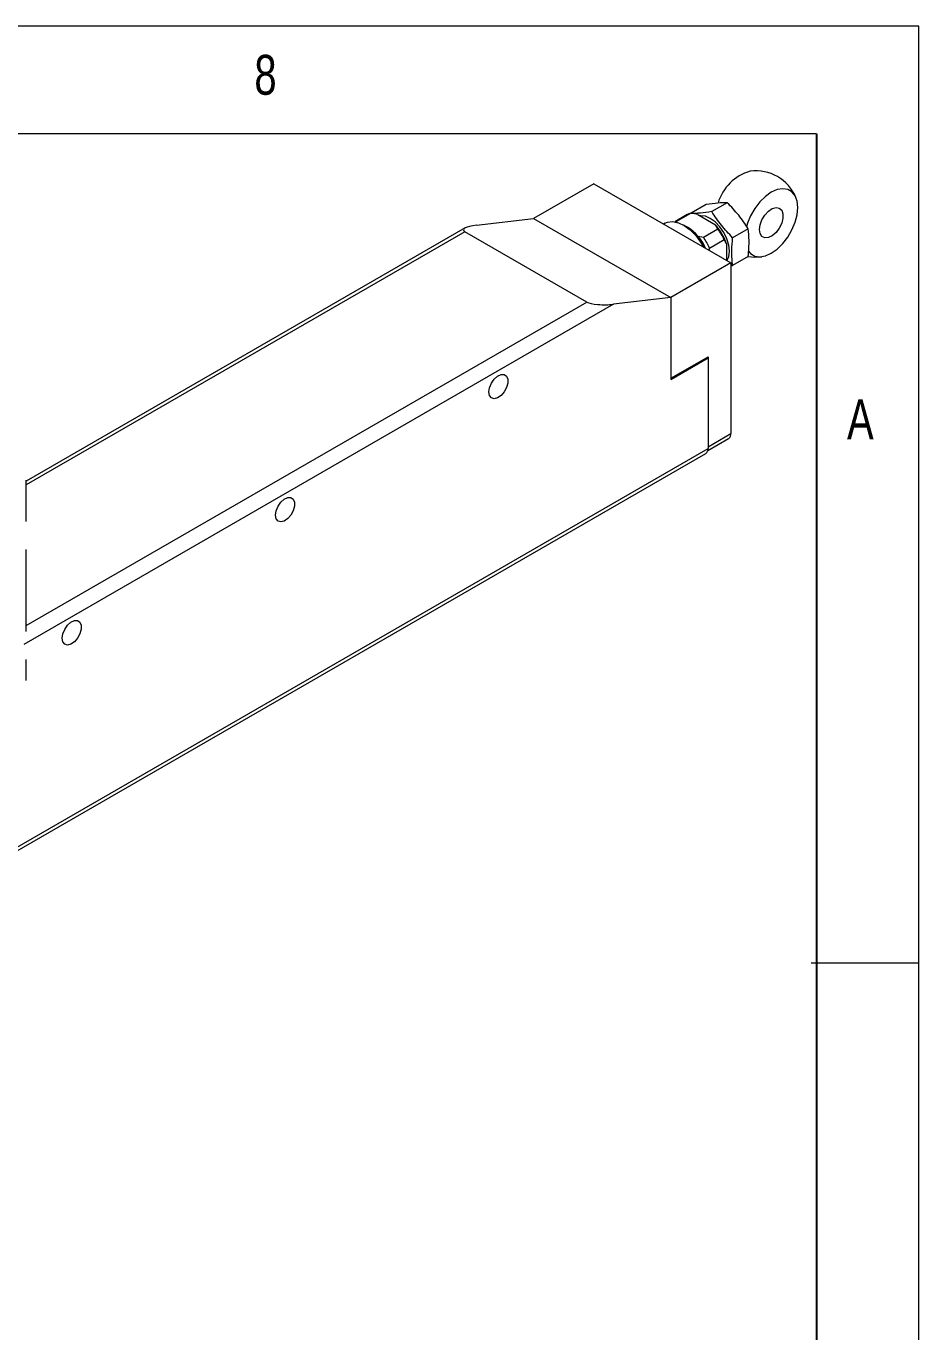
# Model space of a CAD drawing. Header units: inches. Extents: x 0.2 to 16.3, y 0.2 to 11.5.
# Drawn here: x 14.708 to 16.339, y 9.11 to 11.496 of the extents above; entities that cross this region are included whole.
import ezdxf

# ---------------------------------------------------------------- set-up
doc = ezdxf.new("R2010")
doc.units = ezdxf.units.IN
doc.header["$MEASUREMENT"] = 0
doc.layers.add('NOTES', color=7, linetype='Continuous')
doc.styles.add('SLDTEXTSTYLE1', font='TXT', dxfattribs={"width": 0.75})

msp = doc.modelspace()

# ---------------------------------------------------------------- linework, layer by layer
at = {"color": 7, "linetype": 'Continuous', "lineweight": 18}
for p, q in [((16.3386, 11.4961), (0.1969, 11.4961)), ((16.3386, 0.1969), (16.3386, 11.4961)), ((16.1516, 11.2992), (0.3937, 11.2992)), ((15.7447, 11.2079), (15.6347, 11.1444)), ((15.7447, 11.2079), (15.9952, 11.0633)), ((15.9502, 11.17), (15.9225, 11.154)), ((15.9885, 11.1734), (15.9601, 11.157)), ((15.5303, 11.1324), (15.6347, 11.1444)), ((15.6347, 11.1444), (15.8852, 10.9998)), ((15.6347, 11.1444), (15.6347, 11.1444)), ((15.6347, 11.1444), (15.8852, 10.9998)), ((15.9156, 11.1518), (15.8926, 11.1385)), ((15.8954, 11.1389), (15.9218, 11.1541)), ((15.9345, 11.1516), (15.9218, 11.1541)), ((15.9345, 11.1516), (15.967, 11.1329)), ((15.5098, 11.1272), (14.7078, 10.6642)), ((15.8747, 11.1357), (15.8722, 11.1343)), ((15.8954, 11.1389), (15.8968, 11.1364)), ((15.9159, 11.1283), (15.9089, 11.1323)), ((15.9449, 11.1103), (15.9713, 11.1256)), ((15.9713, 11.1256), (15.967, 11.1329)), ((16.0268, 11.1258), (15.9984, 11.1094)), ((15.7321, 10.9917), (15.5094, 11.1203)), ((15.9322, 11.1128), (15.9449, 11.1103)), ((15.9563, 11.0905), (15.9828, 11.1058)), ((15.9869, 11.0983), (15.9828, 11.1058)), ((15.9869, 11.0983), (15.9869, 11.0681)), ((15.9563, 11.0905), (15.955, 11.0865)), ((16.0268, 11.0748), (15.9984, 11.0584)), ((15.9952, 11.0633), (15.8852, 10.9998)), ((15.9952, 11.0633), (15.9952, 10.7515)), ((15.9952, 11.058), (15.9984, 11.0584)), ((15.8852, 10.9998), (15.7809, 10.9877)), ((15.8852, 10.9998), (15.8852, 10.8503)), ((15.8852, 10.9998), (15.8852, 10.8524)), ((15.8852, 10.8524), (15.9535, 10.8918)), ((15.8852, 10.8503), (15.9535, 10.8897)), ((15.9535, 10.8897), (15.9516, 10.8907)), ((15.9535, 10.8918), (15.9535, 10.7274)), ((15.9535, 10.8897), (15.9535, 10.7241)), ((15.953, 10.7205), (15.9911, 10.7424)), ((15.9535, 10.7274), (15.9952, 10.7515)), ((14.0883, 9.6407), (15.9494, 10.7151)), ((14.0924, 9.6498), (15.9535, 10.7241)), ((14.7078, 10.5908), (14.7078, 10.6661)), ((14.7078, 10.3899), (14.7078, 10.5394)), ((14.7078, 10.2999), (14.7078, 10.3385)), ((16.3386, 9.7835), (16.1417, 9.7835))]:
    msp.add_line(p, q, dxfattribs=at)
at = {"color": 8, "linetype": 'Continuous', "lineweight": 18}
for p, q in [((15.5094, 11.1203), (14.7078, 10.6575)), ((15.7809, 10.9877), (14.7038, 10.3659)), ((14.7078, 10.4004), (15.7321, 10.9917))]:
    msp.add_line(p, q, dxfattribs=at)
at = {"color": 7, "linetype": 'Continuous', "lineweight": 18, "flags": 128}
for points in [[(16.027, 11.0851), (16.0313, 11.0802), (16.0389, 11.0758), (16.0481, 11.0744), (16.0583, 11.0762), (16.069, 11.081), (16.0797, 11.0886), (16.0899, 11.0986), (16.099, 11.1105), (16.1067, 11.1237), (16.1124, 11.1376), (16.116, 11.1514), (16.1172, 11.1645), (16.116, 11.1762), (16.1124, 11.1859), (16.1067, 11.1932), (16.099, 11.1976), (16.0899, 11.1989), (16.0797, 11.1972), (16.069, 11.1924), (16.0583, 11.1848), (16.0481, 11.1748), (16.0389, 11.1629), (16.0313, 11.1496), (16.0255, 11.1358), (16.0236, 11.1295)], [(15.9924, 11.0845), (15.9912, 11.0955), (15.9878, 11.1072), (15.9822, 11.1188), (15.975, 11.1293), (15.9666, 11.1382), (15.9576, 11.1447), (15.9486, 11.1486), (15.9402, 11.1494), (15.9387, 11.1492)], [(16.0474, 11.1242), (16.0486, 11.133), (16.052, 11.1422), (16.0572, 11.1507), (16.0637, 11.1578), (16.0708, 11.1625), (16.0777, 11.1645), (16.0836, 11.1634), (16.088, 11.1595), (16.0903, 11.1531), (16.0903, 11.1449), (16.088, 11.1358), (16.0836, 11.1268), (16.0777, 11.1189), (16.0708, 11.1129), (16.0637, 11.1095), (16.0572, 11.109), (16.052, 11.1116), (16.0486, 11.1168), (16.0474, 11.1242)], [(15.8747, 11.1357), (15.8795, 11.1379), (15.8888, 11.1389), (15.8992, 11.1368), (15.91, 11.1317), (15.9207, 11.1239), (15.9309, 11.1136), (15.9399, 11.1015), (15.9455, 11.092)], [(15.8934, 11.1384), (15.8937, 11.1385), (15.8954, 11.1389)], [(15.988, 11.0674), (15.9912, 11.0747), (15.9924, 11.0845)], [(16.0267, 11.0753), (16.0388, 11.074), (16.0518, 11.0747)], [(15.5533, 10.8274), (15.5544, 10.8353), (15.5578, 10.8436), (15.5629, 10.851), (15.5691, 10.8565), (15.5754, 10.8595), (15.5812, 10.8595), (15.5855, 10.8566), (15.5878, 10.851), (15.5878, 10.8436), (15.5855, 10.8354), (15.5812, 10.8275), (15.5754, 10.8209), (15.5691, 10.8165), (15.5629, 10.815), (15.5578, 10.8165), (15.5544, 10.8208), (15.5533, 10.8274)], [(15.1635, 10.6024), (15.1647, 10.6104), (15.1681, 10.6186), (15.1732, 10.626), (15.1793, 10.6315), (15.1857, 10.6345), (15.1914, 10.6345), (15.1957, 10.6316), (15.198, 10.626), (15.198, 10.6186), (15.1957, 10.6104), (15.1914, 10.6025), (15.1857, 10.5959), (15.1793, 10.5915), (15.1732, 10.59), (15.1681, 10.5915), (15.1647, 10.5958), (15.1635, 10.6024)], [(14.7738, 10.3774), (14.775, 10.3854), (14.7783, 10.3936), (14.7834, 10.401), (14.7896, 10.4065), (14.7959, 10.4095), (14.8017, 10.4096), (14.806, 10.4066), (14.8083, 10.401), (14.8083, 10.3937), (14.806, 10.3854), (14.8017, 10.3775), (14.7959, 10.3709), (14.7896, 10.3665), (14.7834, 10.365), (14.7783, 10.3665), (14.775, 10.3708), (14.7738, 10.3774)]]:
    msp.add_lwpolyline(points, dxfattribs=at)
at = {"color": 7, "linetype": 'Continuous', "lineweight": 18}
for centre, radius, start, end in [((16.0534, 11.1487), 0.0852, 105.5712, 163.5686), ((16.0411, 11.1528), 0.0787, 22.2402, 97.7651), ((15.9262, 11.1333), 0.0213, 101.8217, 119.8766), ((15.8701, 11.0552), 0.0863, 23.734, 57.9715), ((15.8968, 11.0693), 0.0947, 17.8436, 42.1564), ((15.8852, 11.0626), 0.1067, 23.8455, 36.1545), ((15.8587, 11.0474), 0.1067, 23.8455, 36.1545), ((15.9856, 10.7504), 0.0097, 305.0133, 6.2988), ((15.9441, 10.7229), 0.00944, 304.0564, 7.2558)]:
    msp.add_arc(centre, radius, start, end, dxfattribs=at)
for centre, start_param, end_param in [((15.5442, 11.1243), 1.946279, 3.517075), ((15.7669, 10.9958), 3.517075, 5.087872)]:
    msp.add_ellipse(centre, major_axis=(0.0375, 0.0008), ratio=0.238752, start_param=start_param, end_param=end_param, dxfattribs=at)
for points, knots in [([(15.9885, 11.1734), (15.983, 11.1733), (15.9718, 11.1731), (15.9575, 11.171), (15.9502, 11.17)], [0, 0, 0, 0, 0.495216, 1, 1, 1, 1]), ([(16.0268, 11.1258), (16.0213, 11.1341), (16.0101, 11.1509), (15.9958, 11.1659), (15.9885, 11.1734)], [0, 0, 0, 0, 0.495216, 1, 1, 1, 1]), ([(15.9601, 11.157), (15.953, 11.156), (15.9387, 11.154), (15.9275, 11.1537), (15.9219, 11.1536)], [0, 0, 0, 0, 0.495216, 1, 1, 1, 1]), ([(15.9984, 11.1094), (15.9913, 11.1168), (15.977, 11.1318), (15.9658, 11.1486), (15.9601, 11.157)], [0, 0, 0, 0, 0.495216, 1, 1, 1, 1]), ([(16.0268, 11.0748), (16.027, 11.077), (16.0281, 11.0871), (16.0289, 11.1047), (16.0275, 11.1187), (16.0268, 11.1258)], [0, 0, 0, 0, 0.126972, 0.560077, 1, 1, 1, 1]), ([(15.9984, 11.0584), (15.9982, 11.0604), (15.9972, 11.0693), (15.9963, 11.0859), (15.9977, 11.1015), (15.9984, 11.1094)], [0, 0, 0, 0, 0.126972, 0.560077, 1, 1, 1, 1])]:
    msp.add_open_spline(points, degree=3, knots=knots, dxfattribs=at)
at = {"layer": 'NOTES', "color": 7}
msp.add_line((16.1516, 11.2992), (16.1516, 0.3937), dxfattribs=at)

# ---------------------------------------------------------------- texts
at = {"color": 7, "linetype": 'Continuous', "lineweight": 0, "char_height": 0.0729, "attachment_point": 1, "style": 'SLDTEXTSTYLE1'}
for s, insert in [('8', (15.1247, 11.4436)), ('A', (16.2073, 10.8137))]:
    msp.add_mtext(s, dxfattribs=dict(at, insert=insert))

doc.saveas('drawing.dxf')
